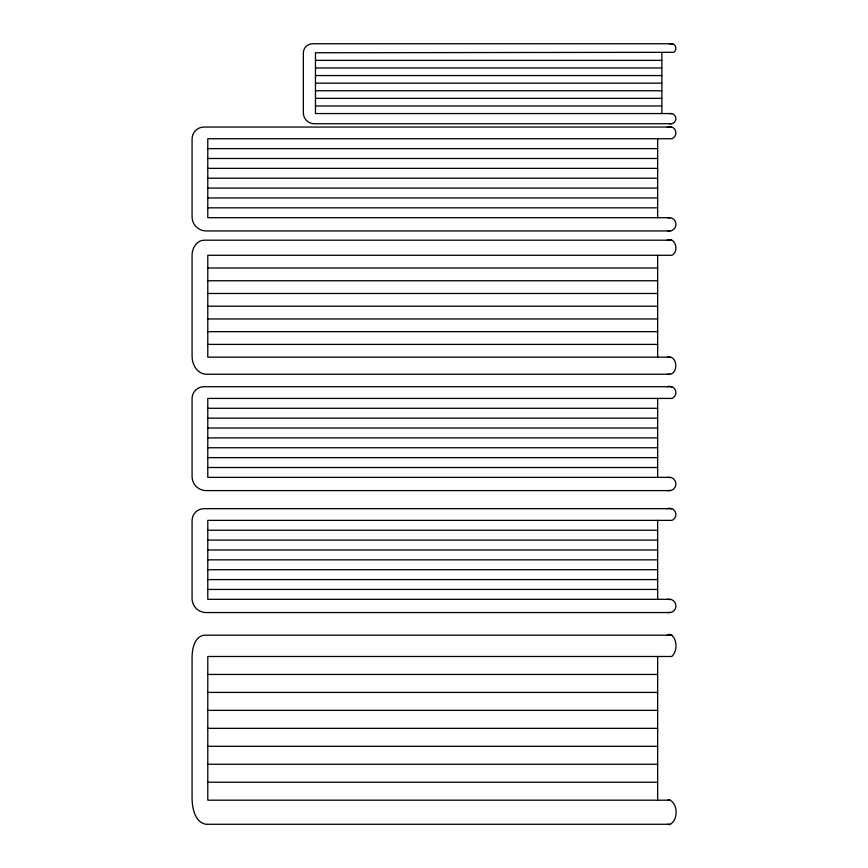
<?xml version="1.0" encoding="UTF-8"?>
<svg xmlns="http://www.w3.org/2000/svg" width="868" height="868" viewBox="0 0 868 868"><rect width="100%" height="100%" fill="white"/><g stroke="black" fill="none" stroke-linecap="round" stroke-linejoin="round"><path stroke-width="1.3" d="M667.199 635.202L669.206 634.367L671.246 634.736C677.474 639.716 677.539 651.141 671.81 656.49L207.788 656.49L207.788 800.188L670.367 800.188M667.199 240.197C675.868 236.877 679.188 252.013 671.81 255.29L207.788 255.29L207.788 357.139L670.367 357.139M669.206 43.758L673.763 44.214A4.872 4.872 0 0 1 673.763 52.308L315.464 52.764L315.464 113.556L671.637 113.556M667.199 127.053L669.206 126.587L673.123 127.65A6.326 6.326 0 0 1 673.123 138.153L671.81 138.75L207.788 138.75L207.788 217.705L670.367 217.705M667.199 386.716L669.206 386.26L673.123 387.312A6.326 6.326 0 0 1 673.123 397.815L671.81 398.423L207.788 398.423L207.788 477.367L670.367 477.367M667.199 508.67L669.206 508.203L673.123 509.266A6.326 6.326 0 0 1 673.123 519.769L671.81 520.366L207.788 520.366L207.788 599.321L670.367 599.321M667.514 800.188L669.553 799.862C678.309 803.822 678.309 820.64 669.553 824.6L667.514 824.274M667.514 357.139C678.537 355.045 678.537 376.311 667.514 374.216M669.445 113.556L672.559 113.751A5.241 5.241 0 0 1 672.559 123.549L669.445 123.744M667.514 217.705L671.55 217.955A6.814 6.814 0 0 1 671.55 230.682L667.514 230.942M667.514 477.367L671.55 477.628A6.814 6.814 0 0 1 671.55 490.344L667.514 490.604M667.514 599.321L671.55 599.582A6.814 6.814 0 0 1 671.55 612.298L667.514 612.558M672.754 43.758L312.523 43.758A9.157 9.157 0 0 0 303.366 52.915L303.366 112.927A10.828 10.828 0 0 0 314.183 123.744L671.637 123.744M315.464 60.359L661.85 60.359M315.464 67.964L661.85 67.964M315.464 75.559L661.85 75.559M315.464 83.154L661.85 83.154M315.464 90.76L661.85 90.76M315.464 98.355L661.85 98.355M315.464 105.961L661.85 105.961M671.81 127.053L203.969 127.053A11.892 11.892 0 0 0 192.078 138.945L192.078 216.881A14.062 14.062 0 0 0 206.128 230.942L670.367 230.942M207.788 148.623L657.651 148.623M207.788 158.486L657.651 158.486M207.788 168.359L657.651 168.359M207.788 178.222L657.651 178.222M207.788 188.096L657.651 188.096M207.788 197.958L657.651 197.958M207.788 207.832L657.651 207.832M671.81 240.197L203.969 240.197C196.342 240.403 191.915 248.649 192.078 255.539L192.078 356.086C191.882 364.224 197.123 373.978 206.128 374.216L670.367 374.216M207.788 268.017L657.651 268.017M207.788 280.755L657.651 280.755M207.788 293.482L657.651 293.482M207.788 306.209L657.651 306.209M207.788 318.947L657.651 318.947M207.788 331.674L657.651 331.674M207.788 344.401L657.651 344.401M671.81 386.716L203.969 386.716A11.892 11.892 0 0 0 192.078 398.618L192.078 476.554A14.062 14.062 0 0 0 206.128 490.604L670.367 490.604M207.788 408.286L657.651 408.286M207.788 418.159L657.651 418.159M207.788 428.022L657.651 428.022M207.788 437.895L657.651 437.895M207.788 447.758L657.651 447.758M207.788 457.631L657.651 457.631M207.788 467.505L657.651 467.505M671.81 508.67L203.969 508.67A11.892 11.892 0 0 0 192.078 520.561L192.078 598.497A14.062 14.062 0 0 0 206.128 612.558L670.367 612.558M207.788 530.24L657.651 530.24M207.788 540.102L657.651 540.102M207.788 549.976L657.651 549.976M207.788 559.838L657.651 559.838M207.788 569.712L657.651 569.712M207.788 579.585L657.651 579.585M207.788 589.448L657.651 589.448M671.81 635.202L203.969 635.202C194.421 636.732 192.273 648.787 192.078 656.848L192.078 798.69C192.305 808.227 194.844 822.463 206.128 824.274L670.367 824.274M207.788 674.458L657.651 674.458M207.788 692.414L657.651 692.414M207.788 710.371L657.651 710.371M207.788 728.339L657.651 728.339M207.788 746.296L657.651 746.296M207.788 764.263L657.651 764.263M207.788 782.22L657.651 782.22M661.85 52.764L661.85 113.556M657.651 138.75L657.651 217.705M657.651 255.29L657.651 357.139M657.651 398.423L657.651 477.367M657.651 520.366L657.651 599.321M657.651 656.49L657.651 800.188"/></g></svg>
